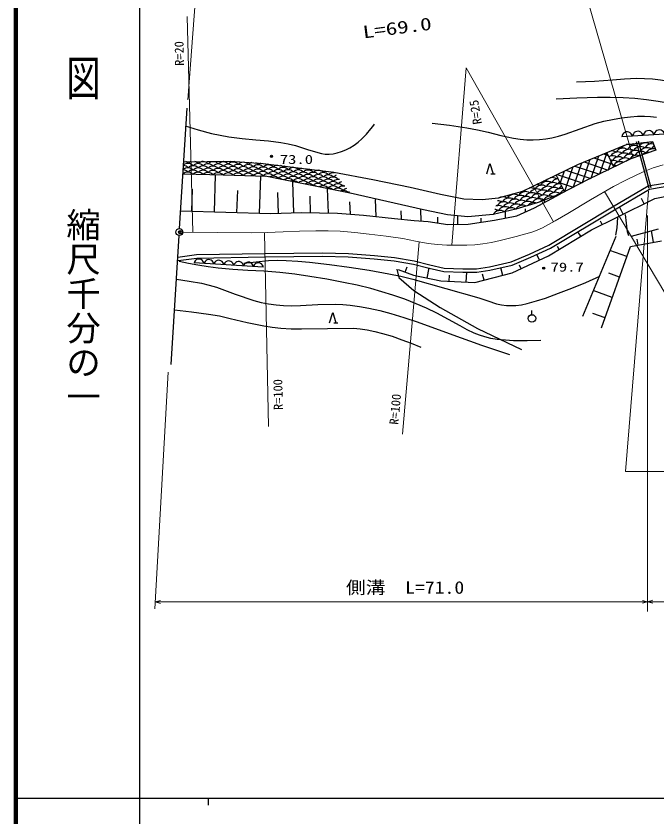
# Model space of a CAD drawing. Units: millimetres, scale not verified. Extents: x 40000 to 680000, y 20000 to 380000.
# Drawn here: x 40000 to 133261, y 202409 to 318918 of the extents above; entities that cross this region are included whole.
import ezdxf
from ezdxf.enums import TextEntityAlignment as Align

# ---------------------------------------------------------------- set-up
doc = ezdxf.new("R2010")
doc.units = ezdxf.units.MM
doc.header["$LTSCALE"] = 1000
doc.header["$PDMODE"] = 32
doc.header["$PDSIZE"] = 500
doc.linetypes.add('CHAIN', pattern=[18.5, 12, -1.5, 3.5, -1.5])
for name, color, linetype, lineweight in [('M-BGD', 7, 'Continuous', 25), ('M-BMK', 2, 'CHAIN', 13), ('M-BMK-OTRS', 5, 'Continuous', 25), ('M-BMK-SRVR', 3, 'Continuous', 25), ('M-STR-HTXT', 7, 'Continuous', 13), ('M-TTL', 2, 'Continuous', 140), ('M-TTL-BAND', 7, 'Continuous', 25)]:
    doc.layers.add(name, color=color, linetype=linetype, lineweight=lineweight)
doc.layers.add('M-OTRS', color=6, linetype='Continuous')
doc.styles.add('@ＭＳ ゴシック', font='')
doc.styles.add('ＭＳ ゴシック', font='')
doc.styles.get('@ＭＳ ゴシック').set_extended_font_data('@MS Gothic')
doc.styles.get('ＭＳ ゴシック').set_extended_font_data('MS Gothic')

msp = doc.modelspace()

# ---------------------------------------------------------------- linework, layer by layer
at = {"layer": 'M-BGD'}
for p, q in [((134509, 301713), (128265, 301329)), ((128981, 300218), (132742, 300641)), ((132262, 293820), (130423, 300610)), ((132552, 293899), (130712, 300688)), ((132742, 300641), (133235, 299375)), ((121881, 297292), (128981, 300218)), ((124858, 298522), (123747, 295232)), ((126083, 299024), (125015, 295860)), ((125600, 298829), (126290, 298595)), ((127111, 296898), (126081, 299027)), ((133235, 299375), (129615, 298108)), ((64442, 297702), (71262, 297766)), ((71262, 297766), (76007, 297451)), ((76007, 297451), (81140, 296820)), ((113869, 293422), (121881, 297292)), ((122405, 297509), (121213, 293977)), ((123632, 298015), (122480, 294604)), ((122788, 297667), (126282, 296487)), ((129615, 298108), (123359, 295083)), ((124194, 298248), (126900, 297334)), ((126704, 297738), (126282, 296487)), ((132135, 294168), (150607, 297305)), ((81140, 296820), (86308, 296189)), ((86308, 296189), (92003, 295102)), ((119900, 296340), (119311, 294598)), ((121160, 296945), (119945, 293349)), ((120133, 296452), (123747, 295232)), ((121423, 297072), (125015, 295860)), ((132309, 293690), (150686, 296811)), ((70172, 295762), (64329, 295874)), ((68922, 290402), (69093, 295749)), ((76535, 295553), (70172, 295762)), ((75483, 290192), (75655, 295577)), ((88678, 293132), (76535, 295553)), ((80497, 290246), (80354, 294778)), ((92003, 295102), (97452, 293979)), ((109206, 295917), (109806, 295917)), ((119945, 293349), (118715, 295772)), ((118842, 295833), (122480, 294604)), ((123359, 295083), (119332, 293038)), ((133085, 292327), (147916, 295496)), ((65641, 290507), (65743, 293704)), ((85524, 290230), (85413, 293742)), ((97452, 293979), (101847, 292961)), ((119298, 294623), (121213, 293977)), ((126935, 291135), (132135, 294168)), ((127190, 290704), (132309, 293690)), ((72202, 290297), (72305, 293516)), ((78248, 290175), (78152, 293206)), ((82923, 290265), (82847, 292658)), ((99365, 290710), (88678, 293132)), ((101847, 292961), (105257, 292294)), ((110319, 292437), (113869, 293422)), ((115536, 290997), (119332, 293038)), ((119332, 293038), (116098, 291736)), ((88723, 290073), (88667, 291862)), ((92467, 289732), (92390, 292196)), ((105257, 292294), (107929, 292190)), ((107929, 292190), (110319, 292437)), ((116098, 291736), (112829, 290785)), ((117021, 291796), (117012, 292071)), ((127616, 289609), (133085, 292327)), ((131548, 291570), (131163, 292351)), ((64001, 290559), (77123, 290139)), ((77123, 290139), (81622, 290282)), ((81622, 290282), (86825, 290213)), ((86825, 290213), (90622, 289934)), ((96159, 289329), (96120, 290556)), ((99024, 289058), (98970, 290755)), ((102881, 289973), (99365, 290710)), ((112829, 290785), (109525, 290011)), ((111353, 289502), (111325, 290401)), ((112970, 289836), (115536, 290997)), ((114253, 290417), (114240, 290837)), ((117642, 285529), (126935, 291135)), ((117875, 285086), (127190, 290704)), ((128472, 290056), (127938, 291140)), ((90622, 289934), (95157, 289408)), ((95157, 289408), (98004, 289128)), ((98004, 289128), (100043, 288988)), ((100043, 288988), (102926, 288567)), ((101485, 288777), (101458, 289639)), ((105834, 289693), (102881, 289973)), ((104403, 288585), (104363, 289829)), ((109525, 290011), (105834, 289693)), ((105879, 288603), (109736, 289167)), ((107808, 288885), (107789, 289467)), ((109736, 289167), (112970, 289836)), ((123858, 287784), (127616, 289609)), ((125396, 288541), (125150, 289041)), ((102926, 288567), (105879, 288603)), ((117608, 283986), (123858, 287784)), ((133555, 287885), (129648, 286804)), ((122296, 286835), (121888, 287506)), ((127415, 286803), (122545, 275155)), ((132914, 285968), (132612, 287624)), ((114803, 284246), (117642, 285529)), ((129537, 285353), (134039, 286173)), ((130663, 285558), (130504, 286430)), ((66304, 284166), (76295, 284329)), ((76295, 284329), (84666, 284446)), ((84666, 284446), (88430, 284334)), ((88430, 284334), (92259, 284027)), ((115005, 283789), (117875, 285086)), ((119171, 284936), (118922, 285345)), ((125299, 273481), (129537, 285353)), ((129007, 283869), (126555, 284745)), ((63584, 283803), (66304, 284166)), ((63650, 283307), (66341, 283667)), ((66341, 283667), (76303, 283830)), ((76303, 283830), (84662, 283946)), ((84662, 283946), (88402, 283834)), ((88402, 283834), (92214, 283529)), ((92214, 283529), (95087, 283240)), ((92259, 284027), (95151, 283736)), ((95087, 283240), (97919, 282793)), ((95151, 283736), (98023, 283283)), ((98023, 283283), (100327, 282667)), ((112143, 283093), (114803, 284246)), ((112288, 281491), (117608, 283986)), ((112299, 282616), (115005, 283789)), ((116278, 283362), (115884, 284204)), ((76041, 282318), (65949, 282959)), ((95692, 282006), (97925, 281151)), ((96699, 281600), (96987, 282386)), ((97919, 282793), (100209, 282181)), ((99915, 280742), (100221, 282232)), ((100209, 282181), (102341, 281716)), ((100327, 282667), (102404, 282214)), ((102404, 282214), (105114, 282117)), ((105114, 282117), (107097, 282102)), ((107097, 282102), (108979, 282378)), ((108979, 282378), (112143, 283093)), ((109071, 281886), (112299, 282616)), ((110930, 281146), (110651, 282244)), ((113618, 282115), (113365, 282654)), ((97925, 281151), (101906, 280334)), ((102341, 281716), (105103, 281617)), ((103144, 280278), (103183, 281154)), ((105103, 281617), (107132, 281601)), ((105618, 280168), (105683, 281613)), ((106856, 280112), (112288, 281491)), ((107132, 281601), (109071, 281886)), ((108214, 280457), (108001, 281296)), ((127948, 280901), (126381, 281460)), ((101906, 280334), (106856, 280112)), ((126888, 277933), (124120, 278921)), ((115183, 275429), (115183, 276019)), ((125829, 274965), (124073, 275592)), ((86292, 274238), (86892, 274239))]:
    msp.add_line(p, q, dxfattribs=at)
for points in [[(121696, 309314), (124309, 309448), (126935, 309642), (128682, 309772), (130427, 309841), (131592, 309828), (132756, 309755), (133917, 309621), (135083, 309425), (136273, 309163), (137456, 308840), (139130, 308335), (140814, 307891), (141635, 307736), (142460, 307642), (143161, 307620), (143864, 307659), (144042, 307676), (144230, 307695)], [(118695, 306841), (121715, 306999), (124734, 307097), (126592, 307101), (128459, 307044), (130156, 306931), (131858, 306756), (133594, 306517), (135330, 306216), (137482, 305763), (139619, 305255)], [(100662, 303315), (103193, 303000), (105713, 302625), (107273, 302335), (108823, 301987), (110656, 301530), (112510, 301130), (113468, 300986), (114438, 300901), (115373, 300880), (116308, 300919), (117196, 301015), (118084, 301172), (119062, 301412), (120022, 301711), (122200, 302509), (124401, 303252), (125655, 303585), (126924, 303859), (128227, 304081), (129554, 304245), (130577, 304318), (131598, 304331), (132454, 304286), (133312, 304180)], [(64647, 302911), (66563, 302334), (68491, 301816), (69737, 301543), (71006, 301327), (72971, 301086), (74956, 300904), (76789, 300737), (78612, 300511), (79674, 300322), (80727, 300072), (82633, 299440), (84536, 298874), (85067, 298808), (85613, 298802), (86203, 298859), (86799, 298978), (87434, 299169), (88048, 299417), (88670, 299734), (89256, 300101), (89839, 300539), (90390, 301028), (91066, 301733), (91701, 302483), (91979, 302827), (92260, 303182)], [(129826, 301425), (129757, 301601), (129654, 301747), (129491, 301910), (129313, 301993), (129126, 302040), (128884, 302025), (128705, 301955), (128539, 301851), (128397, 301670), (128317, 301512), (128265, 301329)], [(131387, 301521), (131317, 301697), (131214, 301843), (131052, 302006), (130874, 302089), (130687, 302136), (130445, 302121), (130265, 302051), (130100, 301947), (129958, 301766), (129878, 301608), (129826, 301425)], [(132948, 301617), (132878, 301793), (132775, 301940), (132612, 302102), (132435, 302185), (132248, 302232), (132006, 302217), (131826, 302148), (131660, 302043), (131519, 301862), (131438, 301705), (131387, 301521)], [(134509, 301713), (134439, 301889), (134336, 302036), (134173, 302198), (133996, 302281), (133809, 302328), (133567, 302314), (133387, 302244), (133221, 302139), (133080, 301958), (132999, 301801), (132948, 301617)], [(108602, 295917), (109059, 297413), (109517, 295917)], [(127638, 289557), (127564, 288069), (127378, 286990)], [(129313, 286879), (129090, 287474), (128828, 290004)], [(116464, 271637), (114481, 271597), (112492, 271618), (111307, 271684), (110126, 271809), (109216, 271962), (108323, 272172), (107537, 272420), (106771, 272723), (105728, 273223), (104705, 273779), (103024, 274737), (101318, 275640), (99835, 276347), (98332, 276998), (96639, 277658), (94925, 278262), (93324, 278769), (91695, 279222), (89710, 279703), (87710, 280126), (85271, 280594), (82813, 281004), (80635, 281310), (78440, 281557), (76117, 281746), (73780, 281876), (71614, 281998), (69445, 282180), (67981, 282367), (66515, 282615), (65143, 282886), (63773, 283175)], [(67391, 282868), (67347, 283037), (67270, 283183), (67139, 283350), (66986, 283447), (66820, 283512), (66597, 283526), (66424, 283483), (66260, 283406), (66109, 283257), (66017, 283121), (65949, 282959)], [(68833, 282776), (68789, 282945), (68711, 283091), (68581, 283259), (68428, 283355), (68262, 283420), (68038, 283434), (67866, 283391), (67702, 283315), (67551, 283165), (67459, 283030), (67391, 282868)], [(70274, 282684), (70231, 282854), (70153, 283000), (70023, 283167), (69869, 283264), (69704, 283329), (69480, 283343), (69307, 283300), (69143, 283223), (68993, 283073), (68901, 282938), (68833, 282776)], [(71716, 282593), (71672, 282762), (71595, 282908), (71464, 283076), (71311, 283172), (71145, 283237), (70922, 283251), (70749, 283208), (70585, 283131), (70434, 282982), (70342, 282847), (70274, 282684)], [(73157, 282501), (73114, 282670), (73036, 282816), (72906, 282984), (72753, 283081), (72587, 283145), (72363, 283160), (72190, 283116), (72026, 283040), (71876, 282890), (71784, 282755), (71716, 282593)], [(73205, 282913), (75002, 283133), (76802, 283292), (78087, 283337), (79374, 283322), (81071, 283229), (82777, 283075), (85671, 282740), (88562, 282344), (91446, 281894), (94322, 281384), (96084, 281022), (97843, 280599), (102648, 279255), (107459, 277873), (108741, 277416), (110037, 277018), (110752, 276858), (111472, 276759), (112148, 276733), (112828, 276767), (113659, 276877), (114491, 277049), (115829, 277417), (117148, 277843), (119076, 278531), (120976, 279273), (123032, 280127), (125081, 281005)], [(74599, 282410), (74555, 282579), (74478, 282725), (74347, 282892), (74194, 282989), (74028, 283054), (73805, 283068), (73632, 283025), (73468, 282948), (73317, 282799), (73226, 282663), (73157, 282501)], [(76041, 282318), (75997, 282487), (75920, 282633), (75789, 282801), (75636, 282897), (75470, 282962), (75247, 282976), (75074, 282933), (74910, 282857), (74759, 282707), (74667, 282572), (74599, 282410)], [(95474, 282048), (95785, 280837), (97984, 278949), (101790, 276470), (107259, 273400), (113659, 270358)], [(63375, 280584), (65217, 280319), (67041, 279995), (68149, 279741), (69240, 279430), (71935, 278424), (74667, 277469), (75726, 277202), (76808, 276991), (77890, 276842), (78978, 276753), (80207, 276717), (81447, 276741), (83998, 276882), (86547, 276963), (87624, 276925), (88709, 276826), (90066, 276627), (91414, 276369), (93023, 276011), (94619, 275594), (96535, 275023), (98444, 274392), (103129, 272682), (107832, 270997), (109881, 270314), (111934, 269642)], [(63111, 276134), (65586, 275852), (68051, 275510), (69646, 275228), (71232, 274886), (73679, 274305), (76132, 273785), (77351, 273594), (78588, 273460), (80081, 273370), (81580, 273340), (85370, 273417), (89157, 273433), (90176, 273351), (91195, 273208), (92313, 272984), (93430, 272699), (94836, 272267), (96232, 271774), (97604, 271249), (98981, 270700)], [(85689, 274238), (86146, 275735), (86604, 274239)]]:
    msp.add_lwpolyline(points, dxfattribs=at)
for centre, radius in [((77240, 298477), 150), ((77240, 298477), 131), ((77240, 298477), 112), ((77240, 298477), 93.8), ((77240, 298477), 75), ((77240, 298477), 56.2), ((77240, 298476), 37.5), ((77240, 298477), 18.8), ((116896, 282197), 150), ((116896, 282197), 131), ((116896, 282197), 112), ((116896, 282197), 93.8), ((116896, 282197), 75), ((116896, 282197), 56.2), ((116896, 282196), 37.5), ((116896, 282197), 18.8), ((115184, 274872), 548)]:
    msp.add_circle(centre, radius, dxfattribs=at)
for centre, radius, start, end in [((133404, 299667), 1167, 124.31729, 149.81951), ((128448, 298505), 1167, 56.56758, 149.81951), ((127539, 298668), 1167, 56.56758, 71.56691), ((129191, 299055), 1167, 120.85265, 149.81951), ((129357, 298343), 1167, 56.56758, 149.81951), ((129191, 299055), 1167, 56.56758, 103.93428), ((130100, 298893), 1167, 56.56758, 149.81951), ((130843, 299442), 1167, 129.46506, 149.81951), ((131009, 298730), 1167, 56.56758, 149.81951), ((131752, 299280), 1167, 56.56758, 149.81951), ((131919, 298568), 1167, 56.56758, 149.81951), ((130843, 299442), 1167, 56.56758, 63.37483), ((132495, 299830), 1167, 144.60136, 149.81951), ((132662, 299118), 1167, 78.72658, 149.81951), ((132829, 298406), 1167, 72.5163, 149.81951), ((133571, 298955), 1167, 119.18605, 149.81951), ((126963, 297406), 1167, 56.56758, 120.13073), ((127705, 297956), 1167, 56.56758, 149.81951), ((126796, 298118), 1167, 56.56758, 94.1418), ((127872, 297244), 1167, 56.56758, 149.81951), ((128615, 297794), 1167, 56.56758, 149.81951), ((129524, 297631), 1167, 56.56758, 149.81951), ((130267, 298181), 1167, 56.56758, 149.81951), ((130434, 297469), 1167, 67.79312, 149.81951), ((131176, 298018), 1167, 56.56758, 149.81951), ((132086, 297856), 1167, 83.88621, 134.6863), ((64334, 296150), 998, 41.8061, 85.79676), ((65071, 296454), 998, 41.8061, 131.42155), ((64346, 296787), 998, 41.8061, 66.94967), ((65795, 296122), 998, 41.8061, 135.9871), ((65807, 296758), 998, 107.12097, 135.9871), ((66532, 296426), 998, 41.8061, 135.9871), ((65807, 296758), 998, 41.8061, 73.95561), ((67268, 296730), 998, 41.8061, 135.9871), ((67993, 296398), 998, 41.8061, 135.9871), ((68729, 296702), 998, 41.8061, 135.9871), ((69453, 296370), 998, 41.8061, 135.9871), ((70190, 296674), 998, 41.8061, 135.9871), ((69466, 297006), 998, 41.8061, 48.6372), ((70914, 296342), 998, 41.8061, 135.9871), ((70927, 296978), 998, 128.70041, 135.9871), ((71651, 296646), 998, 41.8061, 135.9871), ((70927, 296978), 998, 41.8061, 50.29644), ((72375, 296314), 998, 41.8061, 135.9871), ((72388, 296950), 998, 128.37375, 135.9871), ((73112, 296618), 998, 41.8061, 135.9871), ((73836, 296285), 998, 41.8061, 135.9871), ((74573, 296590), 998, 103.09227, 135.9871), ((75297, 296257), 998, 41.8061, 135.9871), ((74573, 296590), 998, 41.8061, 69.32156), ((76034, 296561), 998, 113.56562, 135.9871), ((76758, 296229), 998, 41.8061, 135.9871), ((76034, 296561), 998, 41.8061, 54.90386), ((77495, 296533), 998, 125.96627, 135.9871), ((78219, 296201), 998, 96.01115, 135.9871), ((78219, 296201), 998, 41.8061, 70.02153), ((126220, 296857), 1167, 56.56758, 71.19011), ((127130, 296694), 1167, 56.56758, 112.28509), ((127297, 295982), 1167, 76.6342, 104.37219), ((128039, 296532), 1167, 64.73297, 149.81951), ((128782, 297082), 1167, 56.56758, 149.81951), ((129691, 296919), 1167, 96.85687, 134.75976), ((65046, 295181), 998, 41.8061, 135.9871), ((64322, 295513), 998, 41.8061, 87.34636), ((65059, 295818), 998, 41.8061, 133.65518), ((65783, 295485), 998, 41.8061, 135.9871), ((66507, 295153), 998, 41.8061, 135.9871), ((66519, 295789), 998, 41.8061, 135.9871), ((67244, 295457), 998, 41.8061, 135.9871), ((67256, 296094), 998, 41.8061, 135.9871), ((67968, 295125), 998, 41.8061, 135.9871), ((67980, 295761), 998, 41.8061, 135.9871), ((68705, 295429), 998, 41.8061, 135.9871), ((68717, 296066), 998, 41.8061, 135.9871), ((69429, 295097), 998, 41.8061, 135.9871), ((69441, 295733), 998, 41.8061, 135.9871), ((70166, 295401), 998, 41.8061, 135.9871), ((70178, 296037), 998, 41.8061, 135.9871), ((70890, 295068), 998, 41.8061, 135.9871), ((70902, 295705), 998, 41.8061, 135.9871), ((71626, 295373), 998, 41.8061, 135.9871), ((71639, 296009), 998, 41.8061, 135.9871), ((72351, 295040), 998, 41.8061, 135.9871), ((72363, 295677), 998, 41.8061, 135.9871), ((73087, 295345), 998, 41.8061, 135.9871), ((73100, 295981), 998, 41.8061, 135.9871), ((73812, 295012), 998, 41.8061, 135.9871), ((73824, 295649), 998, 41.8061, 135.9871), ((74548, 295316), 998, 41.8061, 135.9871), ((74561, 295953), 998, 41.8061, 135.9871), ((75273, 294984), 998, 41.8061, 135.9871), ((75285, 295621), 998, 41.8061, 135.9871), ((76009, 295288), 998, 41.8061, 135.9871), ((76021, 295925), 998, 41.8061, 135.9871), ((76733, 294956), 998, 41.8061, 135.9871), ((76746, 295593), 998, 41.8061, 135.9871), ((77470, 295260), 998, 41.8061, 135.9871), ((77482, 295897), 998, 41.8061, 135.9871), ((78207, 295564), 998, 41.8061, 135.9871), ((78931, 295232), 998, 41.8061, 135.9871), ((78943, 295869), 998, 41.8061, 135.9871), ((79667, 295536), 998, 41.8061, 135.9871), ((79680, 296173), 998, 117.49717, 135.9871), ((80392, 295204), 998, 41.8061, 135.9871), ((80404, 295840), 998, 41.8061, 135.9871), ((79680, 296173), 998, 41.8061, 48.53552), ((81128, 295508), 998, 41.8061, 135.9871), ((81853, 295176), 998, 41.8061, 135.9871), ((81865, 295812), 998, 106.57061, 135.9871), ((82589, 295480), 998, 41.8061, 135.9871), ((81865, 295812), 998, 41.8061, 59.46208), ((83314, 295148), 998, 41.8061, 135.9871), ((83326, 295784), 998, 122.96615, 135.9871), ((84050, 295452), 998, 41.8061, 135.9871), ((84775, 295119), 998, 41.8061, 135.9871), ((85511, 295424), 998, 113.81482, 135.9871), ((86235, 295091), 998, 80.74467, 135.9871), ((85511, 295424), 998, 41.8061, 52.21787), ((86972, 295396), 998, 129.99839, 135.9871), ((71614, 294736), 998, 76.67717, 99.56758), ((73075, 294708), 998, 71.92802, 104.31674), ((74536, 294680), 998, 68.26269, 107.98206), ((75997, 294652), 998, 65.15594, 111.08881), ((77458, 294624), 998, 41.8061, 121.5912), ((78194, 294928), 998, 41.8061, 135.9871), ((78182, 294291), 998, 55.31393, 102.13217), ((78919, 294595), 998, 41.8061, 135.9871), ((79655, 294900), 998, 41.8061, 135.9871), ((79643, 294263), 998, 41.8061, 127.50302), ((80380, 294567), 998, 41.8061, 135.9871), ((80367, 293931), 998, 46.25839, 111.18771), ((81104, 294235), 998, 41.8061, 135.9871), ((81116, 294872), 998, 41.8061, 135.9871), ((81840, 294539), 998, 41.8061, 135.9871), ((81828, 293902), 998, 41.8061, 132.9212), ((82565, 294207), 998, 41.8061, 135.9871), ((82577, 294843), 998, 41.8061, 135.9871), ((83289, 293874), 998, 41.8061, 135.9871), ((83301, 294511), 998, 41.8061, 135.9871), ((84026, 294179), 998, 41.8061, 135.9871), ((84038, 294815), 998, 41.8061, 135.9871), ((84750, 293846), 998, 41.8061, 135.9871), ((84762, 294483), 998, 41.8061, 135.9871), ((85487, 294151), 998, 41.8061, 135.9871), ((85499, 294787), 998, 41.8061, 135.9871), ((86211, 293818), 998, 41.8061, 135.9871), ((86223, 294455), 998, 41.8061, 135.9871), ((86947, 294122), 998, 78.08626, 135.9871), ((86960, 294759), 998, 106.55992, 135.9871), ((87684, 294427), 998, 128.23165, 135.9871), ((117384, 293659), 1167, 56.56758, 149.81951), ((116475, 293821), 1167, 56.56758, 67.32537), ((118127, 294208), 1167, 127.25269, 149.81951), ((118127, 294208), 1167, 56.56758, 104.31012), ((119036, 294046), 1167, 91.82527, 149.81951), ((119779, 294595), 1167, 137.79685, 149.81951), ((119946, 293884), 1167, 128.90277, 149.81951), ((82552, 293570), 998, 41.8061, 118.39124), ((83277, 293238), 998, 61.37753, 96.06857), ((84013, 293542), 998, 41.8061, 135.9871), ((84738, 293210), 998, 41.8061, 124.63322), ((85474, 293514), 998, 41.8061, 135.9871), ((85462, 292877), 998, 50.4325, 107.0136), ((86199, 293181), 998, 41.8061, 135.9871), ((86935, 293486), 998, 41.8061, 135.9871), ((86923, 292849), 998, 41.8061, 130.27413), ((87660, 293153), 998, 75.27363, 135.9871), ((87672, 293790), 998, 104.65264, 135.9871), ((88384, 292821), 998, 102.71785, 135.9871), ((88396, 293458), 998, 126.46535, 135.9871), ((114989, 292722), 1167, 56.56758, 99.07481), ((115899, 292559), 1167, 56.56758, 149.81951), ((116641, 293109), 1167, 56.56758, 149.81951), ((115732, 293271), 1167, 56.56758, 79.92543), ((117551, 292947), 1167, 56.56758, 149.81951), ((118294, 293496), 1167, 56.56758, 149.81951), ((118460, 292784), 1167, 56.56758, 149.81951), ((119203, 293334), 1167, 81.96879, 149.81951), ((119370, 292622), 1167, 70.72932, 149.81951), ((120113, 293172), 1167, 120.29542, 149.81951), ((87647, 292517), 998, 42.48684, 114.95926), ((89108, 292489), 998, 124.6978, 135.50355), ((88372, 292184), 998, 72.26807, 86.26148), ((110943, 291397), 1167, 56.56758, 123.55209), ((112595, 291785), 1167, 56.56758, 149.81951), ((113337, 292334), 1167, 144.61103, 149.81951), ((113504, 291622), 1167, 56.56758, 149.81951), ((114247, 292172), 1167, 56.56758, 149.81951), ((114414, 291460), 1167, 56.56758, 149.81951), ((113337, 292334), 1167, 56.56758, 66.42065), ((114989, 292722), 1167, 132.488, 149.81951), ((115156, 292010), 1167, 56.56758, 149.81951), ((115323, 291298), 1167, 56.56758, 149.81951), ((116066, 291847), 1167, 56.56758, 149.81951), ((116808, 292397), 1167, 56.56758, 149.81951), ((116975, 291685), 1167, 56.56758, 149.81951), ((117718, 292235), 1167, 56.56758, 149.81951), ((117885, 291523), 1167, 69.74107, 149.81951), ((118627, 292072), 1167, 56.56758, 149.81951), ((119537, 291910), 1167, 97.12542, 127.82928), ((120279, 292460), 1167, 111.76376, 149.81951), ((110367, 290136), 1167, 56.56758, 112.5796), ((109457, 290298), 1167, 56.56758, 64.31002), ((111110, 290686), 1167, 56.56758, 149.81951), ((110200, 290848), 1167, 56.56758, 90.92666), ((111852, 291235), 1167, 56.56758, 149.81951), ((112019, 290523), 1167, 56.56758, 149.81951), ((112762, 291073), 1167, 56.56758, 149.81951), ((112929, 290361), 1167, 56.56758, 149.81951), ((113671, 290910), 1167, 56.56758, 149.81951), ((113838, 290199), 1167, 62.60089, 149.81951), ((114581, 290748), 1167, 56.56758, 149.81951), ((115490, 290586), 1167, 69.39441, 143.02598), ((116233, 291135), 1167, 56.56758, 149.81951), ((117142, 290973), 1167, 92.00525, 131.85414), ((110534, 289424), 1167, 56.56758, 149.81951), ((109624, 289586), 1167, 56.56758, 83.0651), ((111276, 289974), 1167, 56.56758, 149.81951), ((112186, 289811), 1167, 56.56758, 149.81951)]:
    msp.add_arc(centre, radius, start, end, dxfattribs=at)
at = {"layer": 'M-BMK'}
msp.add_lwpolyline([(64309, 287454), (69295, 287377), (74295, 287321), (76622, 287371), (78945, 287480), (81319, 287598), (83706, 287655), (85484, 287639), (87260, 287562), (89370, 287382), (91477, 287142), (93919, 286850), (96359, 286497), (98194, 286116), (100042, 285795), (101404, 285648), (102773, 285562), (104234, 285522), (105693, 285543), (106870, 285614), (108050, 285747), (109311, 285949), (110571, 286213), (112876, 286795), (115180, 287438), (115956, 287722), (116717, 288065), (118570, 289089), (120406, 290173), (123725, 292156), (127083, 294092), (128753, 294975), (130450, 295804), (131639, 296327), (132849, 296793), (134302, 297260)], dxfattribs=at)
at = {"layer": 'M-BMK-OTRS'}
for p, q in [((63840, 287955), (64922, 305482)), ((62620, 268186), (63779, 286957))]:
    msp.add_line(p, q, dxfattribs=at)
at = {"layer": 'M-BMK-SRVR'}
for radius in [498, 15]:
    msp.add_circle((63809, 287456), radius, dxfattribs=at)
at = {"layer": 'M-OTRS'}
msp.add_point((63941, 287424), dxfattribs=at)
at = {"layer": 'M-STR-HTXT'}
for p, q in [((129946, 298260), (121782, 326656)), ((65028, 306711), (66205, 322444)), ((65775, 287442), (64931, 318860)), ((103504, 285535), (105582, 311355)), ((105582, 311355), (118319, 288943)), ((125750, 293342), (139863, 269665)), ((132179, 293391), (128809, 252566)), ((132016, 289871), (132037, 232198)), ((76233, 287357), (76797, 259132)), ((98741, 286005), (96339, 257995)), ((62187, 267036), (60234, 232575)), ((128809, 252566), (155170, 252576)), ((60291, 233579), (132037, 233605)), ((132037, 233605), (567360, 233765))]:
    msp.add_line(p, q, dxfattribs=at)
for points in [[(61042, 233367), (60291, 233579), (61040, 233796)], [(131286, 233818), (132037, 233605), (131288, 233388)], [(132787, 233390), (132037, 233605), (132787, 233819)]]:
    msp.add_lwpolyline(points, dxfattribs=at)
at = {"layer": 'M-TTL'}
msp.add_line((40000, 380000), (40000, 20000), dxfattribs=at)
at = {"layer": 'M-TTL-BAND'}
for p, q in [((58000, 370000), (58000, 20000)), ((40000, 205000), (579000, 205000)), ((68000, 205000), (68000, 204000))]:
    msp.add_line(p, q, dxfattribs=at)

# ---------------------------------------------------------------- texts
at = {"layer": 'M-BGD', "style": 'ＭＳ ゴシック', "width": 1.35}
for s, p in [('73.0', (78441, 296977)), ('79.7', (117896, 281297))]:
    msp.add_text(s, height=1320, rotation=0.021, dxfattribs=at).set_placement(p, align=Align.BOTTOM_LEFT)
at = {"layer": 'M-STR-HTXT', "style": 'ＭＳ ゴシック'}
for s, rotation, width, p in [('L=69.0', 7.321, 1.35, (90718, 315101)), ('側溝\u3000L=71.0', 0.021, 1.15, (88084, 234220))]:
    msp.add_text(s, height=1833, rotation=rotation, dxfattribs=dict(at, width=width)).set_placement(p, align=Align.BOTTOM_LEFT)
for s, rotation, p in [('R=20', 91.221, (64878, 311686)), ('R=25', 99.221, (108295, 303305)), ('R=100', 91.221, (79286, 261567)), ('R=100', 84.921, (96109, 259322))]:
    msp.add_text(s, height=1320, rotation=rotation, dxfattribs=at).set_placement(p, align=Align.BOTTOM_LEFT)
at = {"layer": 'M-TTL-BAND', "style": '@ＭＳ ゴシック', "width": 1.4}
msp.add_text('平  面  図', height=3666, rotation=270, dxfattribs=at).set_placement((49777, 306475), align=Align.MIDDLE_RIGHT)
at = {"layer": 'M-TTL-BAND', "style": '@ＭＳ ゴシック'}
msp.add_text('縮尺千分の一', height=3666, rotation=270, dxfattribs=at).set_placement((49777, 261030), align=Align.MIDDLE_RIGHT)

doc.saveas('drawing.dxf')
